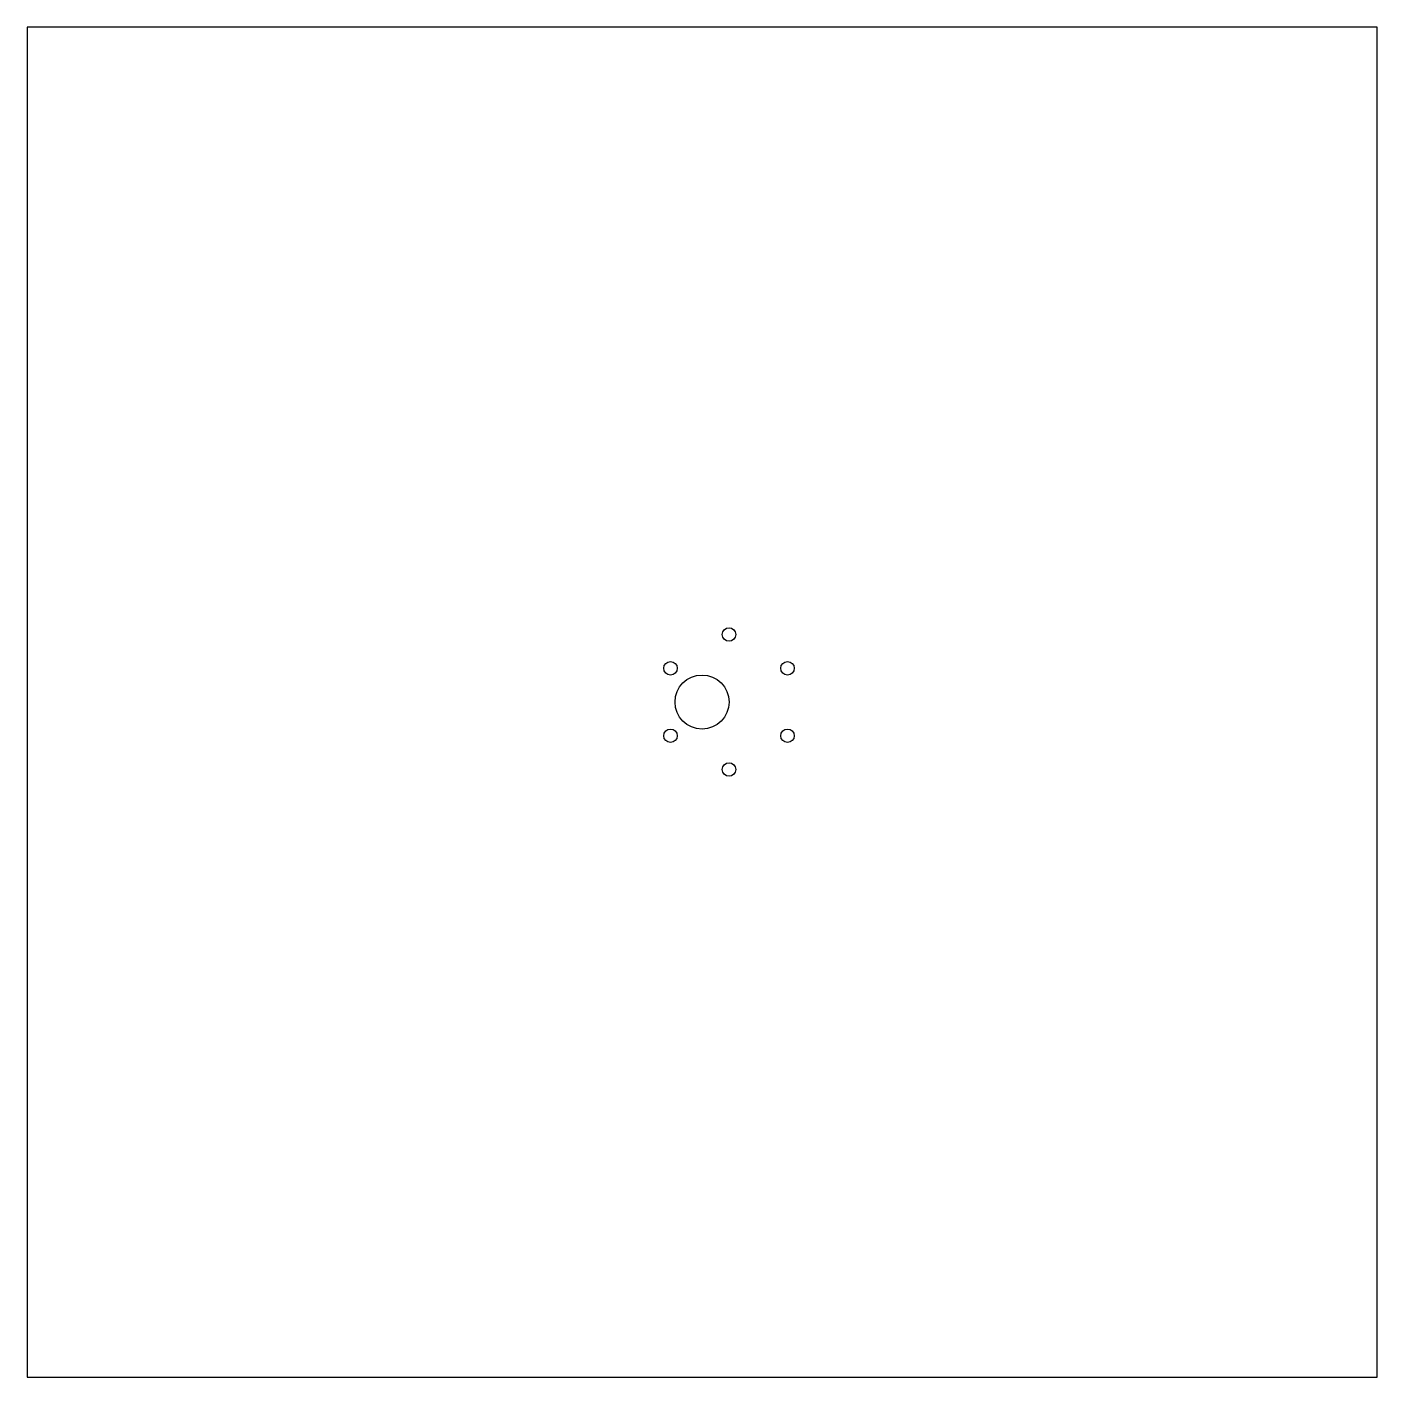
# Model space of a CAD drawing. Header units: millimetres. Extents: x -150 to 150, y -150 to 150.
import ezdxf

# ---------------------------------------------------------------- set-up
doc = ezdxf.new("R2010")
doc.units = ezdxf.units.MM

msp = doc.modelspace()

# ---------------------------------------------------------------- linework, layer by layer
at = {"color": 7, "linetype": 'Continuous', "lineweight": 25}
for p, q in [((-150, 150), (-150, -150)), ((150, 150), (-150, 150)), ((150, -150), (150, 150)), ((-150, -150), (150, -150))]:
    msp.add_line(p, q, dxfattribs=at)
for centre, radius in [((6, 15), 1.5), ((-6.99, 7.5), 1.5), ((0, 0), 6), ((18.99, 7.5), 1.5), ((-6.99, -7.5), 1.5), ((18.99, -7.5), 1.5), ((6, -15), 1.5)]:
    msp.add_circle(centre, radius, dxfattribs=at)

doc.saveas('drawing.dxf')
